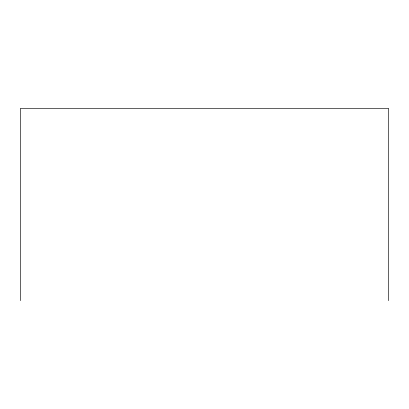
<?xml version="1.0" encoding="UTF-8"?>
<svg xmlns="http://www.w3.org/2000/svg" width="409" height="409" viewBox="0 0 409 409"><rect width="100%" height="100%" fill="white"/><g stroke="black" fill="none" stroke-linecap="round" stroke-linejoin="round"><path stroke-width="0.61" d="M388.55 300.646L388.55 108.354L20.45 108.354L20.45 300.646"/></g></svg>
